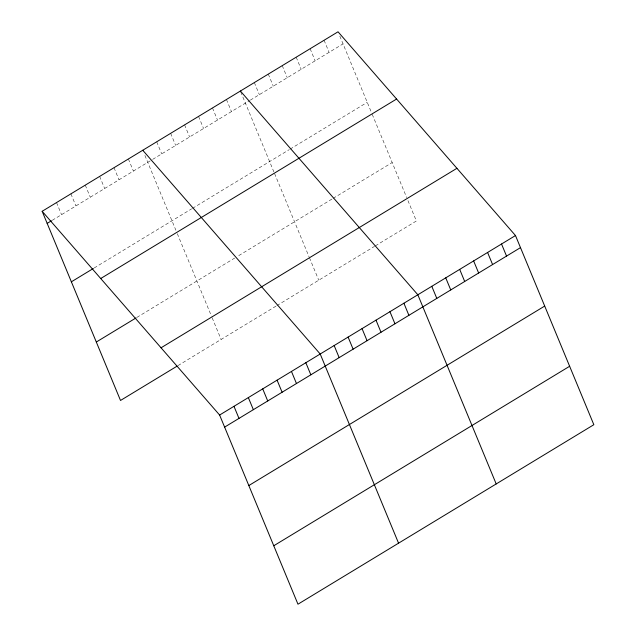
<?xml version="1.0" encoding="UTF-8"?>
<svg xmlns="http://www.w3.org/2000/svg" width="636" height="636" viewBox="0 0 636 636"><rect width="100%" height="100%" fill="white"/><g stroke="black" fill="none" stroke-linecap="round" stroke-linejoin="round"><path stroke-width="0.48" stroke-dasharray="3.18 2.39" d="M52.239 220.302L151.869 159.859M152.688 159.366L249.503 100.631M250.322 100.13L343.043 43.884M94.2 267.971L191.659 208.839M192.485 208.346L289.3 149.611M290.119 149.11L367.25 102.324M136.891 317.404L234.652 258.097M238.754 255.608L332.286 198.869M333.113 198.368L392.189 162.53M178.001 365.589L276.088 306.083M276.906 305.59L374.548 246.355M375.367 245.854L416.389 220.97L407.08 198.496M339.823 36.117L371.519 112.644M372.235 114.369L406.706 197.597M324.09 40.259L329.09 52.351M310.137 48.726L315.146 60.81M296.185 57.184L301.194 69.276M282.241 65.643L287.249 77.735M268.289 74.11L273.297 86.194M254.344 82.569L259.353 94.661M240.75 91.894L273.885 171.879M274.593 173.596L309.072 256.825M309.446 257.723L318.755 280.198M226.448 99.494L231.456 111.578M212.496 107.953L217.504 120.045M198.551 116.42L203.56 128.504M184.599 124.879L189.608 136.963M170.655 133.337L175.663 145.429M156.702 141.804L161.711 153.888M144.905 155.446L175.886 230.248M177.317 233.69L211.43 316.06M212.178 317.857L221.113 339.433M128.385 158.984L133.393 171.068M114.011 167.697L119.019 179.789M99.645 176.418L104.654 188.502M85.272 185.132L90.28 197.224M70.898 193.853L75.907 205.937M56.532 202.574L61.541 214.658"/><path stroke-width="0.95" d="M42.159 211.287L338.034 31.8L515.486 235.543L593.841 424.713L297.966 604.2L219.611 415.03L42.159 211.287L120.514 400.457L177.158 366.098M47.167 223.379L51.397 220.811M71.375 281.812L93.349 268.479M100.719 278.52L396.594 99.033M96.314 342.025L136.04 317.921M161.051 347.797L456.926 168.309M219.611 415.03L515.486 235.543M224.619 427.114L520.494 247.627M248.819 485.554L544.694 306.067M273.758 545.76L569.633 366.272M240.392 91.028L417.844 294.77L496.199 483.94M142.758 150.263L320.21 354.006L398.565 543.176M501.534 244.001L506.542 256.093M487.589 252.468L492.59 264.552M473.637 260.927L478.646 273.011M459.693 269.386L464.693 281.478M445.741 277.853L450.749 289.937M431.796 286.311L436.797 298.395M403.9 303.237L408.9 315.321M389.948 311.696L394.956 323.78M376.003 320.154L381.004 332.246M362.051 328.621L367.059 340.705M348.107 337.08L353.107 349.172M334.154 345.539L339.163 357.631M305.837 362.719L310.845 374.811M291.463 371.44L296.471 383.524M277.089 380.161L282.098 392.245M262.724 388.874L267.732 400.966M248.35 397.595L253.359 409.679M233.976 406.309L238.985 418.401"/></g></svg>
